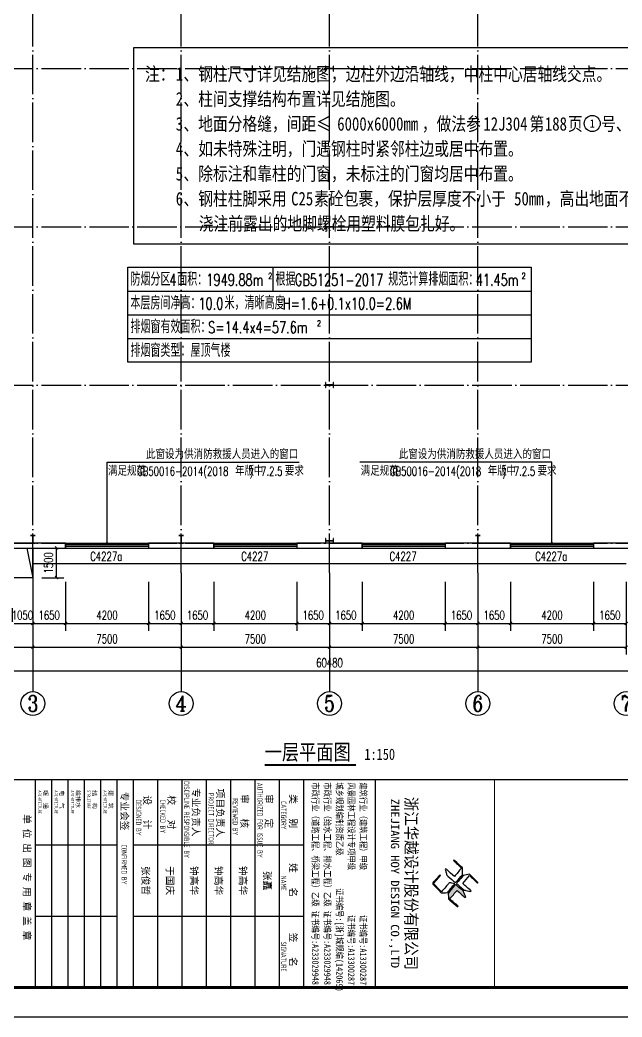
# Model space of a CAD drawing. Extents: x 14591016 to 15383666, y -730593 to -510197.
# Drawn here: x 14710314 to 14740759, y -730593 to -680186 of the extents above; entities that cross this region are included whole.
import ezdxf
from ezdxf.enums import TextEntityAlignment as Align

# ---------------------------------------------------------------- set-up
doc = ezdxf.new("R2010")
doc.units = 0
doc.header["$LTSCALE"] = 1000
doc.header["$MEASUREMENT"] = 0
doc.linetypes.add('DOTE', pattern=[2.42, 2, -0.2, 0.02, -0.2])
for name, color, linetype in [('AXIS', 3, 'Continuous'), ('AXIS_TEXT', 7, 'Continuous'), ('COLUMN', 2, 'Continuous'), ('DIM_LEAD', 3, 'Continuous'), ('DIM_SYMB', 3, 'Continuous'), ('DOTE', 1, 'DOTE'), ('PUB_DIM', 3, 'Continuous'), ('PUB_TEXT', 7, 'Continuous'), ('PUB_TITLE', 4, 'Continuous'), ('TK', 4, 'Continuous'), ('WALL-PARAPET', 6, 'Continuous'), ('WINDOW', 4, 'Continuous'), ('WINDOW_TEXT', 7, 'Continuous')]:
    doc.layers.add(name, color=color, linetype=linetype)
doc.styles.add('-宋体', font='', dxfattribs={"width": 0.8})
doc.styles.add('_TCH_AXIS', font='COMPLEX', dxfattribs={"bigfont": 'GBCBIG'})
doc.styles.add('_TCH_DIM', font='SIMPLEX', dxfattribs={"bigfont": 'GBCBIG'})
doc.styles.add('_TCH_DIM_T3', font='SIMPLEX', dxfattribs={"width": 0.705882, "bigfont": 'GBCBIG'})
doc.styles.add('_TCH_WINDOW', font='SIMPLEX', dxfattribs={"height": 3.5, "bigfont": 'GBCBIG'})
doc.styles.add('COMPLEX', font='COMPLEX')
doc.styles.add('HT', font='simhei.ttf', dxfattribs={"width": 0.8})
doc.styles.add('TSSD_REIN', font='tssdeng.shx', dxfattribs={"width": 0.7, "bigfont": 'tssdchn.shx'})
doc.styles.add('YAYA', font='', dxfattribs={"width": 0.8, "height": 1})
doc.styles.add('图签宋体', font='', dxfattribs={"height": 300})
doc.styles.add('图签黑体', font='simhei.ttf', dxfattribs={"height": 550})
doc.styles.get('-宋体').set_extended_font_data('SimSun')
doc.styles.get('YAYA').set_extended_font_data('SimSun')
doc.styles.get('图签宋体').set_extended_font_data('NSimSun')
doc.dimstyles.new('_TCH_ARCH&&150', dxfattribs={"dimtxt": 446.25, "dimasz": 150, "dimexe": 375, "dimexo": 450, "dimgap": 189.375, "dimtad": 1, "dimdec": 0, "dimzin": 0, "dimdsep": 46, "dimtxsty": '_TCH_DIM_T3', "dimblk": 'ARCHTICK', "dimcen": 0.09, "dimclrt": 7, "dimazin": 2, "dimtfac": 1, "dimtdec": 0, "dimtix": 1, "dimtmove": 2, "dimatfit": 3, "dimfxl": 0, "dimtolj": 1, "dimtzin": 0, "dimarcsym": 0})

# ---------------------------------------------------------------- blocks, each defined once
blk = doc.blocks.new('A$C797E1D2B')
at = {"layer": 'COLUMN'}
h = blk.add_hatch(color=256, dxfattribs=at)
h.paths.add_polyline_path([(125, 400), (250, 400), (250, 388), (130, 388), (130, 200), (125, 200)])
h.paths.add_polyline_path([(0, 400), (125, 400), (125, 200), (120, 200), (120, 388), (0, 388)])
h.paths.add_polyline_path([(0, 12), (120, 12), (120, 200), (125, 200), (125, 0), (0, 0)])
h.paths.add_polyline_path([(125, 200), (130, 200), (130, 12), (250, 12), (250, 0), (125, 0)])
blk.add_lwpolyline([(250, 0), (250, 12), (130, 12), (130, 388), (250, 388), (250, 400), (0, 400), (0, 388), (120, 388), (120, 12), (0, 12), (0, 0)], close=True, dxfattribs=at)
blk = doc.blocks.new('A$C053D6479')
at = {"layer": 'PUB_TITLE'}
h = blk.add_hatch(color=256, dxfattribs=at)
h.dxf.hatch_style = 1
edge = h.paths.add_edge_path()
edge.add_spline(control_points=[(1026, 827), (1105, 920), (1188, 1008), (1266, 1102)], knot_values=[13, 13, 13, 13, 14, 14, 14, 14], degree=3, periodic=0)
edge.add_spline(control_points=[(1266, 1102), (1258, 1111), (1249, 1119), (1239, 1116)], knot_values=[12, 12, 12, 12, 13, 13, 13, 13], degree=3, periodic=0)
edge.add_spline(control_points=[(1239, 1116), (1210, 1107), (1179, 1092), (1144, 1077)], knot_values=[11, 11, 11, 11, 12, 12, 12, 12], degree=3, periodic=0)
edge.add_spline(control_points=[(1144, 1077), (1109, 1063), (1069, 1053), (1047, 1038)], knot_values=[10, 10, 10, 10, 11, 11, 11, 11], degree=3, periodic=0)
edge.add_spline(control_points=[(1047, 1038), (1028, 1026), (1007, 992), (991, 972)], knot_values=[9, 9, 9, 9, 10, 10, 10, 10], degree=3, periodic=0)
edge.add_spline(control_points=[(991, 972), (942, 913), (899, 868), (849, 810)], knot_values=[8, 8, 8, 8, 9, 9, 9, 9], degree=3, periodic=0)
edge.add_spline(control_points=[(849, 810), (842, 801), (822, 776), (822, 775)], knot_values=[7, 7, 7, 7, 8, 8, 8, 8], degree=3, periodic=0)
edge.add_spline(control_points=[(822, 775), (823, 771), (848, 752), (859, 744)], knot_values=[6, 6, 6, 6, 7, 7, 7, 7], degree=3, periodic=0)
edge.add_spline(control_points=[(859, 744), (949, 670), (1035, 592), (1122, 521)], knot_values=[5, 5, 5, 5, 6, 6, 6, 6], degree=3, periodic=0)
edge.add_spline(control_points=[(1122, 521), (1153, 527), (1185, 530), (1217, 533)], knot_values=[4, 4, 4, 4, 5, 5, 5, 5], degree=3, periodic=0)
edge.add_spline(control_points=[(1217, 533), (1246, 535), (1293, 532), (1316, 542)], knot_values=[3, 3, 3, 3, 4, 4, 4, 4], degree=3, periodic=0)
edge.add_spline(control_points=[(1316, 542), (1327, 547), (1338, 565), (1349, 579)], knot_values=[2, 2, 2, 2, 3, 3, 3, 3], degree=3, periodic=0)
edge.add_spline(control_points=[(1349, 579), (1423, 670), (1507, 759), (1572, 848)], knot_values=[1, 1, 1, 1, 2, 2, 2, 2], degree=3, periodic=0)
edge.add_spline(control_points=[(1572, 848), (1564, 852), (1561, 861), (1551, 862)], knot_values=[0, 0, 0, 0, 1, 1, 1, 1], degree=3, periodic=0)
edge.add_spline(control_points=[(1551, 862), (1469, 769), (1393, 671), (1310, 579)], knot_values=[15, 15, 15, 15, 16, 16, 16, 16], degree=3, periodic=0)
edge.add_spline(control_points=[(1310, 579), (1216, 662), (1118, 742), (1026, 827)], knot_values=[14, 14, 14, 14, 15, 15, 15, 15], degree=3, periodic=0)
at = {"layer": 'TK'}
for points, knots in [([(1031, 1298), (1066, 1286), (1054, 1262), (1045, 1224), (1036, 1188), (1031, 1158), (1024, 1121), (1020, 1104), (1017, 1085), (1012, 1071), (1004, 1052), (976, 1026), (956, 1003), (906, 946), (866, 899), (814, 839), (806, 829), (789, 806), (787, 806), (777, 804), (728, 856), (719, 864), (651, 922), (580, 978), (514, 1036), (509, 1106), (488, 1176), (479, 1247), (570, 1343), (663, 1436), (758, 1526), (764, 1523), (768, 1518), (774, 1515), (693, 1422), (599, 1343), (520, 1249), (607, 1171), (698, 1096), (789, 1021), (874, 1109), (950, 1206), (1031, 1298)], [0, 0, 0, 0, 1, 1, 1, 2, 2, 2, 3, 3, 3, 4, 4, 4, 5, 5, 5, 6, 6, 6, 7, 7, 7, 8, 8, 8, 9, 9, 9, 10, 10, 10, 11, 11, 11, 12, 12, 12, 13, 13, 13, 14, 14, 14, 14]), ([(555, 949), (624, 891), (699, 833), (760, 773), (689, 691), (614, 604), (539, 517), (529, 505), (516, 487), (506, 482), (492, 475), (469, 472), (452, 467), (416, 456), (383, 448), (342, 438), (323, 433), (297, 422), (293, 440), (291, 452), (313, 470), (322, 480), (400, 566), (477, 652), (553, 736), (460, 815), (366, 894), (270, 970), (183, 883), (101, 791), (16, 703), (-18, 714), (9, 735), (28, 755), (103, 838), (192, 930), (266, 1005), (319, 1009), (387, 1005), (442, 1007), (456, 1008), (472, 1011), (485, 1007), (507, 1000), (534, 967), (555, 949)], [0, 0, 0, 0, 1, 1, 1, 2, 2, 2, 3, 3, 3, 4, 4, 4, 5, 5, 5, 6, 6, 6, 7, 7, 7, 8, 8, 8, 9, 9, 9, 10, 10, 10, 11, 11, 11, 12, 12, 12, 13, 13, 13, 14, 14, 14, 15, 15, 15, 15]), ([(1551, 862), (1561, 861), (1564, 852), (1572, 848), (1507, 759), (1423, 670), (1349, 579), (1338, 565), (1327, 547), (1316, 542), (1293, 532), (1246, 535), (1217, 533), (1185, 530), (1153, 527), (1122, 521), (1035, 592), (949, 670), (859, 744), (848, 752), (823, 771), (822, 775), (822, 776), (842, 801), (849, 810), (899, 868), (942, 913), (991, 972), (1007, 992), (1028, 1026), (1047, 1038), (1069, 1053), (1109, 1063), (1144, 1077), (1179, 1092), (1210, 1107), (1239, 1116), (1249, 1119), (1258, 1111), (1266, 1102), (1188, 1008), (1105, 920), (1026, 827), (1118, 742), (1216, 662), (1310, 579), (1393, 671), (1469, 769), (1551, 862)], [0, 0, 0, 0, 1, 1, 1, 2, 2, 2, 3, 3, 3, 4, 4, 4, 5, 5, 5, 6, 6, 6, 7, 7, 7, 8, 8, 8, 9, 9, 9, 10, 10, 10, 11, 11, 11, 12, 12, 12, 13, 13, 13, 14, 14, 14, 15, 15, 15, 16, 16, 16, 16]), ([(1097, 490), (1100, 425), (1106, 361), (1107, 294), (1018, 207), (925, 121), (830, 33), (818, 21), (800, 0), (787, 0), (768, -1), (725, 49), (712, 60), (662, 103), (616, 143), (568, 186), (545, 207), (518, 224), (499, 250), (501, 259), (511, 261), (516, 267), (609, 192), (696, 111), (785, 33), (883, 118), (977, 208), (1070, 298), (992, 373), (892, 456), (803, 534), (791, 544), (768, 561), (766, 569), (761, 588), (776, 634), (780, 655), (785, 690), (788, 721), (795, 746), (897, 661), (998, 576), (1097, 490)], [0, 0, 0, 0, 1, 1, 1, 2, 2, 2, 3, 3, 3, 4, 4, 4, 5, 5, 5, 6, 6, 6, 7, 7, 7, 8, 8, 8, 9, 9, 9, 10, 10, 10, 11, 11, 11, 12, 12, 12, 13, 13, 13, 14, 14, 14, 14])]:
    blk.add_open_spline(points, degree=3, knots=knots, dxfattribs=at)
blk = doc.blocks.new('GeYuanFrame_46685588', base_point=(20.09, 4.53))
at = {"layer": 'PUB_TITLE'}
for points in [[(1013.09, 235.33), (1013.09, 292.73)], [(1037.09, 235.33), (1037.09, 292.73)], [(1013.09, 202.33), (1013.09, 229.83)], [(1037.09, 202.33), (1037.09, 229.83)]]:
    blk.add_lwpolyline(points, dxfattribs=at)
at = {"layer": 'TK'}
for p, q in [((991.09, 316.93), (1061.09, 316.93)), ((991.09, 284.53), (1061.09, 284.53)), ((991.09, 276.33), (1061.09, 276.33)), ((991.09, 268.13), (1061.09, 268.13)), ((991.09, 259.93), (1061.09, 259.93)), ((991.09, 251.73), (1061.09, 251.73)), ((991.09, 243.53), (1061.09, 243.53)), ((991.09, 235.33), (1061.09, 235.33)), ((991.09, 235.33), (1061.09, 235.33))]:
    blk.add_line(p, q, dxfattribs=at)
blk.add_lwpolyline([(20.09, 4.53), (20.09, 598.53), (1071.09, 598.53), (1071.09, 4.53)], close=True, dxfattribs=at)
at = {"layer": 'TK', "const_width": 1}
blk.add_lwpolyline([(45.09, 588.53), (1061.09, 588.53), (1061.09, 14.53), (45.09, 14.53)], close=True, dxfattribs=at)
at = {"layer": 'TK'}
for points, const_width in [([(991.09, 588.53), (991.09, 14.53)], 0.4), ([(991.09, 357.14), (1061.09, 357.14)], 0.35), ([(991.09, 292.73), (1061.09, 292.73)], 0.35), ([(991.09, 292.73), (1061.09, 292.73)], 0.35), ([(991.09, 235.33), (1061.09, 235.33)], 0.35), ([(991.09, 202.33), (1061.09, 202.33)], 0.35)]:
    blk.add_lwpolyline(points, dxfattribs=dict(at, const_width=const_width))
for points in [[(991.09, 292.73), (1061.09, 292.73)], [(991.09, 235.33), (1061.09, 235.33)], [(991.09, 229.83), (1061.09, 229.83)], [(991.09, 224.33), (1061.09, 224.33)], [(991.09, 218.83), (1061.09, 218.83)], [(991.09, 213.33), (1061.09, 213.33)], [(991.09, 207.83), (1061.09, 207.83)], [(991.09, 202.33), (1061.09, 202.33)]]:
    blk.add_lwpolyline(points, dxfattribs=at)
at = {"layer": 'PUB_TITLE', "xscale": 0.01000000000021828, "yscale": 0.01000000000021828, "zscale": 0.01}
blk.add_blockref('A$C053D6479', (1018.19, 336.27), dxfattribs=at)
at = {"layer": 'TK'}
for s, height, style, width, p in [('浙江华越设计股份有限公司', 3.96, 'HT', 0.9, (1026.07, 329.16)), ('ZHEJIANG HOY DESIGN CO.,LTD', 2.8, '图签黑体', 1.11, (1026.06, 323.29))]:
    blk.add_text(s, height=height, dxfattribs=dict(at, style=style, width=width)).set_placement(p, align=Align.MIDDLE)
for s, height, style, width, p in [('建筑行业（建筑工程）甲级           证书编号:A133002877', 2.2, '-宋体', 0.8, (992, 311.83)), ('风景园林工程设计专项甲级           证书编号:A133002877', 2.2, '-宋体', 0.8, (992, 307.81)), ('城乡规划编制资质乙级        证书编号:[浙]城规编(142069)', 2.2, '-宋体', 0.8, (992, 303.82)), ('市政行业（给水工程、排水工程）乙级 证书编号:A233029948', 2.2, '-宋体', 0.8, (992, 299.74)), ('市政行业（道路工程、桥梁工程）乙级 证书编号:A233029948', 2.2, '-宋体', 0.8, (992, 295.69)), ('CATEGORY', 1.8, 'TSSD_REIN', 0.7, (998.32, 285.17)), ('NAME', 1.8, 'TSSD_REIN', 0.7, (1023.51, 285.17)), ('SIGNATURE', 1.8, 'TSSD_REIN', 0.7, (1045.66, 285.17)), ('AUTHORIZED FOR ISSUE BY', 1.8, 'TSSD_REIN', 0.7, (992.12, 277.17)), ('REVIEWED BY', 1.8, 'TSSD_REIN', 0.7, (997.36, 268.91)), ('PROJECT DIRECTOR', 1.8, 'TSSD_REIN', 0.7, (995.55, 260.74)), ('DISCIPLINE RESPONSIBLE BY', 1.8, 'TSSD_REIN', 0.7, (991.57, 252.48)), ('CHECKED BY', 1.8, 'TSSD_REIN', 0.7, (997.75, 244.44)), ('DESIGNED BY', 1.8, 'TSSD_REIN', 0.7, (997.76, 236.27)), ('CONFIRMED BY', 1.8, 'TSSD_REIN', 0.7, (1012.94, 231.42)), ('ARCHITECTURE', 1.08, 'TSSD_REIN', 0.7, (994.65, 225.34)), ('STRUCTURE', 1.08, 'TSSD_REIN', 0.7, (994.65, 219.84)), ('ARCHITECTURE', 1.08, 'TSSD_REIN', 0.7, (994.65, 214.34)), ('ARCHITECTURE', 1.08, 'TSSD_REIN', 0.7, (994.65, 208.84)), ('ARCHITECTURE', 1.08, 'TSSD_REIN', 0.7, (994.65, 203.34))]:
    blk.add_text(s, height=height, dxfattribs=dict(at, style=style, width=width)).set_placement(p)
at = {"layer": 'TK', "style": '图签宋体'}
for s, height, p in [('类   别', 2.4, (995.97, 288.09)), ('姓   名', 2.4, (1019.2, 288.09)), ('签   名', 2.4, (1042.68, 288.09)), ('审   定', 2.4, (995.97, 279.89)), ('审   核', 2.4, (995.97, 271.69)), ('项目负责人', 2.4, (994.13, 263.49)), ('专业负责人', 2.4, (993.89, 255.29)), ('校   对', 2.4, (996.38, 247.09)), ('设   计', 2.4, (996.36, 238.89)), ('专业会签', 2.4, (995.12, 231.24)), ('建  筑', 1.44, (994.61, 227.11)), ('结  构', 1.44, (994.61, 221.61)), ('给排水', 1.44, (994.61, 216.11)), ('电  气', 1.44, (994.61, 210.61)), ('暖  通', 1.44, (994.61, 205.11)), ('单 位 出 图 专 用 章 盖 章', 2.4, (1002.72, 198.35))]:
    blk.add_text(s, height=height, dxfattribs=at).set_placement(p)
at = {"layer": 'TK', "char_height": 2.4, "width": 24, "attachment_point": 5, "style": '图签宋体'}
for s, insert in [('张矗', (1025.09, 280.4)), ('钟高华', (1025.09, 272.23)), ('钟高华', (1025.09, 264.03)), ('钟高华', (1025.09, 255.76)), ('于国庆', (1025.09, 247.63)), ('张俊哲', (1025.09, 239.43))]:
    blk.add_mtext(s, dxfattribs=dict(at, insert=insert))
blk = doc.blocks.new('$TCHSYS$WIN2D')
for p, q in [((-0.5, 0.5), (0.5, 0.5)), ((-0.5, 0.5), (-0.5, -0.5)), ((0.5, 0.5), (0.5, -0.5)), ((0.5, 0.167), (-0.5, 0.167)), ((0.5, -0.167), (-0.5, -0.167)), ((-0.5, -0.5), (0.5, -0.5))]:
    blk.add_line(p, q)
blk = doc.blocks.new('_AXISO')
blk.add_circle((0, 0), 0.5)
at = {"layer": 'AXIS_TEXT', "style": 'COMPLEX', "width": 1.041667}
blk.add_attdef('A', text='', height=0.56, dxfattribs=at).set_placement((-0.25, -0.28), (0.25, -0.28), align=Align.FIT)
blk = doc.blocks.new('_ArchTick')
at = {"color": 0, "linetype": 'ByBlock', "const_width": 0.4}
blk.add_lwpolyline([(-0.5, -0.5), (0.5, 0.5)], dxfattribs=at)
blk = doc.blocks.new('*D45')
at = {"layer": 'AXIS', "color": 0, "lineweight": -2}
for p, q in [((14695726, -708593), (14695726, -713468)), ((14756206, -708593), (14756206, -713468)), ((14695726, -713093), (14756206, -713093))]:
    blk.add_line(p, q, dxfattribs=at)
at = {"layer": 'Defpoints', "color": 0}
for p in [(14695726, -708143), (14756206, -708143), (14756206, -713093)]:
    blk.add_point(p, dxfattribs=at)
at = {"layer": 'AXIS', "color": 0, "lineweight": -2, "xscale": 150, "yscale": 150, "zscale": 150, "rotation": 180}
blk.add_blockref('_ArchTick', (14695726, -713093), dxfattribs=at)
at = {"layer": 'AXIS', "color": 0, "lineweight": -2, "xscale": 150, "yscale": 150, "zscale": 150}
blk.add_blockref('_ArchTick', (14756206, -713093), dxfattribs=at)
at = {"layer": 'AXIS', "color": 7, "insert": (14725966, -712680), "char_height": 446.2, "attachment_point": 5, "style": '_TCH_DIM_T3'}
blk.add_mtext('\\A1;60480', dxfattribs=at)
blk = doc.blocks.new('*D48')
at = {"layer": 'AXIS', "color": 0, "lineweight": -2}
for p, q in [((14703466, -708593), (14703466, -712268)), ((14710966, -708593), (14710966, -712268)), ((14703466, -711893), (14710966, -711893))]:
    blk.add_line(p, q, dxfattribs=at)
at = {"layer": 'Defpoints', "color": 0}
for p in [(14703466, -708143), (14710966, -708143), (14710966, -711893)]:
    blk.add_point(p, dxfattribs=at)
at = {"layer": 'AXIS', "color": 0, "lineweight": -2, "xscale": 150, "yscale": 150, "zscale": 150, "rotation": 180}
blk.add_blockref('_ArchTick', (14703466, -711893), dxfattribs=at)
at = {"layer": 'AXIS', "color": 0, "lineweight": -2, "xscale": 150, "yscale": 150, "zscale": 150}
blk.add_blockref('_ArchTick', (14710966, -711893), dxfattribs=at)
at = {"layer": 'AXIS', "color": 7, "insert": (14707216, -711480), "char_height": 446.2, "attachment_point": 5, "style": '_TCH_DIM_T3'}
blk.add_mtext('\\A1;7500', dxfattribs=at)
blk = doc.blocks.new('*D49')
at = {"layer": 'AXIS', "color": 0, "lineweight": -2}
for p, q in [((14710966, -708593), (14710966, -712268)), ((14718466, -708593), (14718466, -712268)), ((14710966, -711893), (14718466, -711893))]:
    blk.add_line(p, q, dxfattribs=at)
at = {"layer": 'Defpoints', "color": 0}
for p in [(14710966, -708143), (14718466, -708143), (14718466, -711893)]:
    blk.add_point(p, dxfattribs=at)
at = {"layer": 'AXIS', "color": 0, "lineweight": -2, "xscale": 150, "yscale": 150, "zscale": 150, "rotation": 180}
blk.add_blockref('_ArchTick', (14710966, -711893), dxfattribs=at)
at = {"layer": 'AXIS', "color": 0, "lineweight": -2, "xscale": 150, "yscale": 150, "zscale": 150}
blk.add_blockref('_ArchTick', (14718466, -711893), dxfattribs=at)
at = {"layer": 'AXIS', "color": 7, "insert": (14714716, -711480), "char_height": 446.2, "attachment_point": 5, "style": '_TCH_DIM_T3'}
blk.add_mtext('\\A1;7500', dxfattribs=at)
blk = doc.blocks.new('*D50')
at = {"layer": 'AXIS', "color": 0, "lineweight": -2}
for p, q in [((14718466, -708593), (14718466, -712268)), ((14725966, -708593), (14725966, -712268)), ((14718466, -711893), (14725966, -711893))]:
    blk.add_line(p, q, dxfattribs=at)
at = {"layer": 'Defpoints', "color": 0}
for p in [(14718466, -708143), (14725966, -708143), (14725966, -711893)]:
    blk.add_point(p, dxfattribs=at)
at = {"layer": 'AXIS', "color": 0, "lineweight": -2, "xscale": 150, "yscale": 150, "zscale": 150, "rotation": 180}
blk.add_blockref('_ArchTick', (14718466, -711893), dxfattribs=at)
at = {"layer": 'AXIS', "color": 0, "lineweight": -2, "xscale": 150, "yscale": 150, "zscale": 150}
blk.add_blockref('_ArchTick', (14725966, -711893), dxfattribs=at)
at = {"layer": 'AXIS', "color": 7, "insert": (14722216, -711480), "char_height": 446.2, "attachment_point": 5, "style": '_TCH_DIM_T3'}
blk.add_mtext('\\A1;7500', dxfattribs=at)
blk = doc.blocks.new('*D51')
at = {"layer": 'AXIS', "color": 0, "lineweight": -2}
for p, q in [((14725966, -708593), (14725966, -712268)), ((14733466, -708593), (14733466, -712268)), ((14725966, -711893), (14733466, -711893))]:
    blk.add_line(p, q, dxfattribs=at)
at = {"layer": 'Defpoints', "color": 0}
for p in [(14725966, -708143), (14733466, -708143), (14733466, -711893)]:
    blk.add_point(p, dxfattribs=at)
at = {"layer": 'AXIS', "color": 0, "lineweight": -2, "xscale": 150, "yscale": 150, "zscale": 150, "rotation": 180}
blk.add_blockref('_ArchTick', (14725966, -711893), dxfattribs=at)
at = {"layer": 'AXIS', "color": 0, "lineweight": -2, "xscale": 150, "yscale": 150, "zscale": 150}
blk.add_blockref('_ArchTick', (14733466, -711893), dxfattribs=at)
at = {"layer": 'AXIS', "color": 7, "insert": (14729716, -711480), "char_height": 446.2, "attachment_point": 5, "style": '_TCH_DIM_T3'}
blk.add_mtext('\\A1;7500', dxfattribs=at)
blk = doc.blocks.new('*D52')
at = {"layer": 'AXIS', "color": 0, "lineweight": -2}
for p, q in [((14733466, -708593), (14733466, -712268)), ((14740966, -708593), (14740966, -712268)), ((14733466, -711893), (14740966, -711893))]:
    blk.add_line(p, q, dxfattribs=at)
at = {"layer": 'Defpoints', "color": 0}
for p in [(14733466, -708143), (14740966, -708143), (14740966, -711893)]:
    blk.add_point(p, dxfattribs=at)
at = {"layer": 'AXIS', "color": 0, "lineweight": -2, "xscale": 150, "yscale": 150, "zscale": 150, "rotation": 180}
blk.add_blockref('_ArchTick', (14733466, -711893), dxfattribs=at)
at = {"layer": 'AXIS', "color": 0, "lineweight": -2, "xscale": 150, "yscale": 150, "zscale": 150}
blk.add_blockref('_ArchTick', (14740966, -711893), dxfattribs=at)
at = {"layer": 'AXIS', "color": 7, "insert": (14737216, -711480), "char_height": 446.2, "attachment_point": 5, "style": '_TCH_DIM_T3'}
blk.add_mtext('\\A1;7500', dxfattribs=at)
blk = doc.blocks.new('*D252')
at = {"layer": 'Defpoints', "color": 0}
for p in [(14709916, -708143), (14710966, -708143), (14710966, -710693)]:
    blk.add_point(p, dxfattribs=at)
at = {"layer": 'PUB_DIM', "color": 0, "lineweight": -2}
for p, q in [((14709916, -708593), (14709916, -711068)), ((14710966, -708593), (14710966, -711068)), ((14709916, -710693), (14709766, -710693)), ((14709916, -710693), (14710966, -710693)), ((14710966, -710693), (14711116, -710693))]:
    blk.add_line(p, q, dxfattribs=at)
at = {"layer": 'PUB_DIM', "color": 0, "lineweight": -2, "xscale": 150, "yscale": 150, "zscale": 150}
blk.add_blockref('_ArchTick', (14709916, -710693), dxfattribs=at)
at = {"layer": 'PUB_DIM', "color": 0, "lineweight": -2, "xscale": 150, "yscale": 150, "zscale": 150, "rotation": 180}
blk.add_blockref('_ArchTick', (14710966, -710693), dxfattribs=at)
at = {"layer": 'PUB_DIM', "color": 7, "insert": (14710441, -710280), "char_height": 446.2, "attachment_point": 5, "style": '_TCH_DIM_T3'}
blk.add_mtext('\\A1;1050', dxfattribs=at)
blk = doc.blocks.new('*D253')
at = {"layer": 'Defpoints', "color": 0}
for p in [(14710966, -708143), (14712616, -708143), (14712616, -710693)]:
    blk.add_point(p, dxfattribs=at)
at = {"layer": 'PUB_DIM', "color": 0, "lineweight": -2}
for p, q in [((14710966, -708593), (14710966, -711068)), ((14712616, -708593), (14712616, -711068)), ((14710966, -710693), (14712616, -710693))]:
    blk.add_line(p, q, dxfattribs=at)
at = {"layer": 'PUB_DIM', "color": 0, "lineweight": -2, "xscale": 150, "yscale": 150, "zscale": 150, "rotation": 180}
blk.add_blockref('_ArchTick', (14710966, -710693), dxfattribs=at)
at = {"layer": 'PUB_DIM', "color": 0, "lineweight": -2, "xscale": 150, "yscale": 150, "zscale": 150}
blk.add_blockref('_ArchTick', (14712616, -710693), dxfattribs=at)
at = {"layer": 'PUB_DIM', "color": 7, "insert": (14711791, -710280), "char_height": 446.2, "attachment_point": 5, "style": '_TCH_DIM_T3'}
blk.add_mtext('\\A1;1650', dxfattribs=at)
blk = doc.blocks.new('*D254')
at = {"layer": 'Defpoints', "color": 0}
for p in [(14712616, -708143), (14716816, -708143), (14716816, -710693)]:
    blk.add_point(p, dxfattribs=at)
at = {"layer": 'PUB_DIM', "color": 0, "lineweight": -2}
for p, q in [((14712616, -708593), (14712616, -711068)), ((14716816, -708593), (14716816, -711068)), ((14712616, -710693), (14716816, -710693))]:
    blk.add_line(p, q, dxfattribs=at)
at = {"layer": 'PUB_DIM', "color": 0, "lineweight": -2, "xscale": 150, "yscale": 150, "zscale": 150, "rotation": 180}
blk.add_blockref('_ArchTick', (14712616, -710693), dxfattribs=at)
at = {"layer": 'PUB_DIM', "color": 0, "lineweight": -2, "xscale": 150, "yscale": 150, "zscale": 150}
blk.add_blockref('_ArchTick', (14716816, -710693), dxfattribs=at)
at = {"layer": 'PUB_DIM', "color": 7, "insert": (14714716, -710280), "char_height": 446.2, "attachment_point": 5, "style": '_TCH_DIM_T3'}
blk.add_mtext('\\A1;4200', dxfattribs=at)
blk = doc.blocks.new('*D255')
at = {"layer": 'Defpoints', "color": 0}
for p in [(14716816, -708143), (14718466, -708143), (14718466, -710693)]:
    blk.add_point(p, dxfattribs=at)
at = {"layer": 'PUB_DIM', "color": 0, "lineweight": -2}
for p, q in [((14716816, -708593), (14716816, -711068)), ((14718466, -708593), (14718466, -711068)), ((14716816, -710693), (14718466, -710693))]:
    blk.add_line(p, q, dxfattribs=at)
at = {"layer": 'PUB_DIM', "color": 0, "lineweight": -2, "xscale": 150, "yscale": 150, "zscale": 150, "rotation": 180}
blk.add_blockref('_ArchTick', (14716816, -710693), dxfattribs=at)
at = {"layer": 'PUB_DIM', "color": 0, "lineweight": -2, "xscale": 150, "yscale": 150, "zscale": 150}
blk.add_blockref('_ArchTick', (14718466, -710693), dxfattribs=at)
at = {"layer": 'PUB_DIM', "color": 7, "insert": (14717641, -710280), "char_height": 446.2, "attachment_point": 5, "style": '_TCH_DIM_T3'}
blk.add_mtext('\\A1;1650', dxfattribs=at)
blk = doc.blocks.new('*D256')
at = {"layer": 'Defpoints', "color": 0}
for p in [(14718466, -708143), (14720116, -708143), (14720116, -710693)]:
    blk.add_point(p, dxfattribs=at)
at = {"layer": 'PUB_DIM', "color": 0, "lineweight": -2}
for p, q in [((14718466, -708593), (14718466, -711068)), ((14720116, -708593), (14720116, -711068)), ((14718466, -710693), (14720116, -710693))]:
    blk.add_line(p, q, dxfattribs=at)
at = {"layer": 'PUB_DIM', "color": 0, "lineweight": -2, "xscale": 150, "yscale": 150, "zscale": 150, "rotation": 180}
blk.add_blockref('_ArchTick', (14718466, -710693), dxfattribs=at)
at = {"layer": 'PUB_DIM', "color": 0, "lineweight": -2, "xscale": 150, "yscale": 150, "zscale": 150}
blk.add_blockref('_ArchTick', (14720116, -710693), dxfattribs=at)
at = {"layer": 'PUB_DIM', "color": 7, "insert": (14719291, -710280), "char_height": 446.2, "attachment_point": 5, "style": '_TCH_DIM_T3'}
blk.add_mtext('\\A1;1650', dxfattribs=at)
blk = doc.blocks.new('*D257')
at = {"layer": 'Defpoints', "color": 0}
for p in [(14720116, -708143), (14724316, -708143), (14724316, -710693)]:
    blk.add_point(p, dxfattribs=at)
at = {"layer": 'PUB_DIM', "color": 0, "lineweight": -2}
for p, q in [((14720116, -708593), (14720116, -711068)), ((14724316, -708593), (14724316, -711068)), ((14720116, -710693), (14724316, -710693))]:
    blk.add_line(p, q, dxfattribs=at)
at = {"layer": 'PUB_DIM', "color": 0, "lineweight": -2, "xscale": 150, "yscale": 150, "zscale": 150, "rotation": 180}
blk.add_blockref('_ArchTick', (14720116, -710693), dxfattribs=at)
at = {"layer": 'PUB_DIM', "color": 0, "lineweight": -2, "xscale": 150, "yscale": 150, "zscale": 150}
blk.add_blockref('_ArchTick', (14724316, -710693), dxfattribs=at)
at = {"layer": 'PUB_DIM', "color": 7, "insert": (14722216, -710280), "char_height": 446.2, "attachment_point": 5, "style": '_TCH_DIM_T3'}
blk.add_mtext('\\A1;4200', dxfattribs=at)
blk = doc.blocks.new('*D258')
at = {"layer": 'Defpoints', "color": 0}
for p in [(14724316, -708143), (14725966, -708143), (14725966, -710693)]:
    blk.add_point(p, dxfattribs=at)
at = {"layer": 'PUB_DIM', "color": 0, "lineweight": -2}
for p, q in [((14724316, -708593), (14724316, -711068)), ((14725966, -708593), (14725966, -711068)), ((14724316, -710693), (14725966, -710693))]:
    blk.add_line(p, q, dxfattribs=at)
at = {"layer": 'PUB_DIM', "color": 0, "lineweight": -2, "xscale": 150, "yscale": 150, "zscale": 150, "rotation": 180}
blk.add_blockref('_ArchTick', (14724316, -710693), dxfattribs=at)
at = {"layer": 'PUB_DIM', "color": 0, "lineweight": -2, "xscale": 150, "yscale": 150, "zscale": 150}
blk.add_blockref('_ArchTick', (14725966, -710693), dxfattribs=at)
at = {"layer": 'PUB_DIM', "color": 7, "insert": (14725141, -710280), "char_height": 446.2, "attachment_point": 5, "style": '_TCH_DIM_T3'}
blk.add_mtext('\\A1;1650', dxfattribs=at)
blk = doc.blocks.new('*D259')
at = {"layer": 'Defpoints', "color": 0}
for p in [(14725966, -708143), (14727616, -708143), (14727616, -710693)]:
    blk.add_point(p, dxfattribs=at)
at = {"layer": 'PUB_DIM', "color": 0, "lineweight": -2}
for p, q in [((14725966, -708593), (14725966, -711068)), ((14727616, -708593), (14727616, -711068)), ((14725966, -710693), (14727616, -710693))]:
    blk.add_line(p, q, dxfattribs=at)
at = {"layer": 'PUB_DIM', "color": 0, "lineweight": -2, "xscale": 150, "yscale": 150, "zscale": 150, "rotation": 180}
blk.add_blockref('_ArchTick', (14725966, -710693), dxfattribs=at)
at = {"layer": 'PUB_DIM', "color": 0, "lineweight": -2, "xscale": 150, "yscale": 150, "zscale": 150}
blk.add_blockref('_ArchTick', (14727616, -710693), dxfattribs=at)
at = {"layer": 'PUB_DIM', "color": 7, "insert": (14726791, -710280), "char_height": 446.2, "attachment_point": 5, "style": '_TCH_DIM_T3'}
blk.add_mtext('\\A1;1650', dxfattribs=at)
blk = doc.blocks.new('*D260')
at = {"layer": 'Defpoints', "color": 0}
for p in [(14727616, -708143), (14731816, -708143), (14731816, -710693)]:
    blk.add_point(p, dxfattribs=at)
at = {"layer": 'PUB_DIM', "color": 0, "lineweight": -2}
for p, q in [((14727616, -708593), (14727616, -711068)), ((14731816, -708593), (14731816, -711068)), ((14727616, -710693), (14731816, -710693))]:
    blk.add_line(p, q, dxfattribs=at)
at = {"layer": 'PUB_DIM', "color": 0, "lineweight": -2, "xscale": 150, "yscale": 150, "zscale": 150, "rotation": 180}
blk.add_blockref('_ArchTick', (14727616, -710693), dxfattribs=at)
at = {"layer": 'PUB_DIM', "color": 0, "lineweight": -2, "xscale": 150, "yscale": 150, "zscale": 150}
blk.add_blockref('_ArchTick', (14731816, -710693), dxfattribs=at)
at = {"layer": 'PUB_DIM', "color": 7, "insert": (14729716, -710280), "char_height": 446.2, "attachment_point": 5, "style": '_TCH_DIM_T3'}
blk.add_mtext('\\A1;4200', dxfattribs=at)
blk = doc.blocks.new('*D261')
at = {"layer": 'Defpoints', "color": 0}
for p in [(14731816, -708143), (14733466, -708143), (14733466, -710693)]:
    blk.add_point(p, dxfattribs=at)
at = {"layer": 'PUB_DIM', "color": 0, "lineweight": -2}
for p, q in [((14731816, -708593), (14731816, -711068)), ((14733466, -708593), (14733466, -711068)), ((14731816, -710693), (14733466, -710693))]:
    blk.add_line(p, q, dxfattribs=at)
at = {"layer": 'PUB_DIM', "color": 0, "lineweight": -2, "xscale": 150, "yscale": 150, "zscale": 150, "rotation": 180}
blk.add_blockref('_ArchTick', (14731816, -710693), dxfattribs=at)
at = {"layer": 'PUB_DIM', "color": 0, "lineweight": -2, "xscale": 150, "yscale": 150, "zscale": 150}
blk.add_blockref('_ArchTick', (14733466, -710693), dxfattribs=at)
at = {"layer": 'PUB_DIM', "color": 7, "insert": (14732641, -710280), "char_height": 446.2, "attachment_point": 5, "style": '_TCH_DIM_T3'}
blk.add_mtext('\\A1;1650', dxfattribs=at)
blk = doc.blocks.new('*D262')
at = {"layer": 'Defpoints', "color": 0}
for p in [(14733466, -708143), (14735116, -708143), (14735116, -710693)]:
    blk.add_point(p, dxfattribs=at)
at = {"layer": 'PUB_DIM', "color": 0, "lineweight": -2}
for p, q in [((14733466, -708593), (14733466, -711068)), ((14735116, -708593), (14735116, -711068)), ((14733466, -710693), (14735116, -710693))]:
    blk.add_line(p, q, dxfattribs=at)
at = {"layer": 'PUB_DIM', "color": 0, "lineweight": -2, "xscale": 150, "yscale": 150, "zscale": 150, "rotation": 180}
blk.add_blockref('_ArchTick', (14733466, -710693), dxfattribs=at)
at = {"layer": 'PUB_DIM', "color": 0, "lineweight": -2, "xscale": 150, "yscale": 150, "zscale": 150}
blk.add_blockref('_ArchTick', (14735116, -710693), dxfattribs=at)
at = {"layer": 'PUB_DIM', "color": 7, "insert": (14734291, -710280), "char_height": 446.2, "attachment_point": 5, "style": '_TCH_DIM_T3'}
blk.add_mtext('\\A1;1650', dxfattribs=at)
blk = doc.blocks.new('*D263')
at = {"layer": 'Defpoints', "color": 0}
for p in [(14735116, -708143), (14739316, -708143), (14739316, -710693)]:
    blk.add_point(p, dxfattribs=at)
at = {"layer": 'PUB_DIM', "color": 0, "lineweight": -2}
for p, q in [((14735116, -708593), (14735116, -711068)), ((14739316, -708593), (14739316, -711068)), ((14735116, -710693), (14739316, -710693))]:
    blk.add_line(p, q, dxfattribs=at)
at = {"layer": 'PUB_DIM', "color": 0, "lineweight": -2, "xscale": 150, "yscale": 150, "zscale": 150, "rotation": 180}
blk.add_blockref('_ArchTick', (14735116, -710693), dxfattribs=at)
at = {"layer": 'PUB_DIM', "color": 0, "lineweight": -2, "xscale": 150, "yscale": 150, "zscale": 150}
blk.add_blockref('_ArchTick', (14739316, -710693), dxfattribs=at)
at = {"layer": 'PUB_DIM', "color": 7, "insert": (14737216, -710280), "char_height": 446.2, "attachment_point": 5, "style": '_TCH_DIM_T3'}
blk.add_mtext('\\A1;4200', dxfattribs=at)
blk = doc.blocks.new('*D264')
at = {"layer": 'Defpoints', "color": 0}
for p in [(14739316, -708143), (14740966, -708143), (14740966, -710693)]:
    blk.add_point(p, dxfattribs=at)
at = {"layer": 'PUB_DIM', "color": 0, "lineweight": -2}
for p, q in [((14739316, -708593), (14739316, -711068)), ((14740966, -708593), (14740966, -711068)), ((14739316, -710693), (14740966, -710693))]:
    blk.add_line(p, q, dxfattribs=at)
at = {"layer": 'PUB_DIM', "color": 0, "lineweight": -2, "xscale": 150, "yscale": 150, "zscale": 150, "rotation": 180}
blk.add_blockref('_ArchTick', (14739316, -710693), dxfattribs=at)
at = {"layer": 'PUB_DIM', "color": 0, "lineweight": -2, "xscale": 150, "yscale": 150, "zscale": 150}
blk.add_blockref('_ArchTick', (14740966, -710693), dxfattribs=at)
at = {"layer": 'PUB_DIM', "color": 7, "insert": (14740141, -710280), "char_height": 446.2, "attachment_point": 5, "style": '_TCH_DIM_T3'}
blk.add_mtext('\\A1;1650', dxfattribs=at)
blk = doc.blocks.new('*D385')
at = {"layer": 'Defpoints', "color": 0}
for p in [(14710966, -706883), (14712166, -706883), (14710966, -708383)]:
    blk.add_point(p, dxfattribs=at)
at = {"layer": 'PUB_DIM', "color": 0, "lineweight": -2}
for p, q in [((14711416, -706883), (14712541, -706883)), ((14712166, -708383), (14712166, -706883)), ((14711416, -708383), (14712541, -708383))]:
    blk.add_line(p, q, dxfattribs=at)
at = {"layer": 'PUB_DIM', "color": 0, "lineweight": -2, "xscale": 150, "yscale": 150, "zscale": 150}
for p, rotation in [((14712166, -706883), 90), ((14712166, -708383), 270)]:
    blk.add_blockref('_ArchTick', p, dxfattribs=dict(at, rotation=rotation))
at = {"layer": 'PUB_DIM', "color": 7, "insert": (14711754, -707633), "char_height": 446.2, "attachment_point": 5, "rotation": 90, "style": '_TCH_DIM_T3'}
blk.add_mtext('\\A1;1500', dxfattribs=at)

msp = doc.modelspace()

# ---------------------------------------------------------------- linework, layer by layer
for p, q in [((14723099.5, -692689.6), (14723099.5, -693889.6)), ((14715766.1, -693889.6), (14736166.1, -693889.6)), ((14715766.1, -695089.6), (14736166.1, -695089.6)), ((14715766.1, -696289.6), (14736166.1, -696289.6))]:
    msp.add_line(p, q)
at = {"ltscale": 0.5}
msp.add_line((14710666.1, -706882.5), (14710966.1, -708382.5), dxfattribs=at)
at = {"color": 1, "ltscale": 0.5}
msp.add_lwpolyline([(14716076.5, -681579.7), (14745644.3, -681579.7), (14745644.3, -691523.6), (14716076.5, -691523.6)], close=True, dxfattribs=at)
msp.add_lwpolyline([(14715766.1, -692689.6), (14736166.1, -692689.6), (14736166.1, -697489.6), (14715766.1, -697489.6)], close=True)
at = {"ltscale": 0.5}
for points in [[(14710966.1, -706882.5), (14710966.1, -708382.5), (14703466.1, -708382.5), (14703466.1, -706882.5)], [(14740966.1, -707682.5), (14710966.1, -707682.5)]]:
    msp.add_lwpolyline(points, dxfattribs=at)
at = {"layer": 'AXIS'}
for p, q in [((14710966.1, -708142.5), (14710966.1, -714142.5)), ((14718466.1, -708142.5), (14718466.1, -714142.5)), ((14725966.1, -708142.5), (14725966.1, -714142.5)), ((14733466.1, -708142.5), (14733466.1, -714142.5))]:
    msp.add_line(p, q, dxfattribs=at)
at = {"layer": 'DIM_LEAD'}
for p, q in [((14714716.1, -706642.5), (14714716.1, -702542.5)), ((14714716.1, -702542.5), (14724437.5, -702542.5)), ((14737216.1, -702542.5), (14727494.8, -702542.5)), ((14737216.1, -706642.5), (14737216.1, -702542.5))]:
    msp.add_line(p, q, dxfattribs=at)
at = {"layer": 'DIM_LEAD', "const_width": 60}
for points in [[(14714716.1, -706672.5, 1), (14714716.1, -706612.5, 1)], [(14737216.1, -706672.5, 1), (14737216.1, -706612.5, 1)]]:
    msp.add_lwpolyline(points, format="xyb", close=True, dxfattribs=at)
at = {"layer": 'DIM_SYMB', "const_width": 105}
msp.add_lwpolyline([(14722689.6, -717846.5), (14727308.7, -717846.5)], dxfattribs=at)
at = {"layer": 'DOTE'}
for p, q in [((14710966.1, -708142.5), (14710966.1, -585142.5)), ((14718466.1, -708142.5), (14718466.1, -585142.5)), ((14725966.1, -708142.5), (14725966.1, -585142.5)), ((14733466.1, -708142.5), (14733466.1, -585142.5)), ((14694466.1, -682642.5), (14757466.1, -682642.5)), ((14694466.1, -690642.5), (14757466.1, -690642.5)), ((14694466.1, -698642.5), (14757466.1, -698642.5)), ((14694466.1, -706642.5), (14757466.1, -706642.5))]:
    msp.add_line(p, q, dxfattribs=at)
at = {"layer": 'PUB_TEXT'}
msp.add_circle((14739252.1, -685420.9), 405, dxfattribs=at)
at = {"layer": 'WALL-PARAPET'}
for p, q in [((14712616.1, -706642.5), (14709916.1, -706642.5)), ((14712616.1, -706882.5), (14712616.1, -706642.5)), ((14720116.1, -706642.5), (14716816.1, -706642.5)), ((14716816.1, -706642.5), (14716816.1, -706882.5)), ((14720116.1, -706882.5), (14720116.1, -706642.5)), ((14727616.1, -706642.5), (14724316.1, -706642.5)), ((14724316.1, -706642.5), (14724316.1, -706882.5)), ((14727616.1, -706882.5), (14727616.1, -706642.5)), ((14735116.1, -706642.5), (14731816.1, -706642.5)), ((14731816.1, -706642.5), (14731816.1, -706882.5)), ((14735116.1, -706882.5), (14735116.1, -706642.5)), ((14742016.1, -706642.5), (14739316.1, -706642.5)), ((14739316.1, -706642.5), (14739316.1, -706882.5)), ((14709916.1, -706882.5), (14712616.1, -706882.5)), ((14716816.1, -706882.5), (14720116.1, -706882.5)), ((14724316.1, -706882.5), (14727616.1, -706882.5)), ((14731816.1, -706882.5), (14735116.1, -706882.5)), ((14739316.1, -706882.5), (14742016.1, -706882.5))]:
    msp.add_line(p, q, dxfattribs=at)

# ---------------------------------------------------------------- block references
at = {"xscale": 150, "yscale": 150, "zscale": 150, "rotation": 270}
msp.add_blockref('GeYuanFrame_46685588', (14681416.1, -572942.5), dxfattribs=at)
for p, rotation in [((14725766.1, -682517.5), 270), ((14725766.1, -690517.5), 270), ((14725766.1, -698517.5), 270), ((14711091.1, -706242.5), 180), ((14718591.1, -706242.5), 180), ((14725766.1, -706392.5), 270), ((14733591.1, -706242.5), 180)]:
    msp.add_blockref('A$C797E1D2B', p, dxfattribs=dict(rotation=rotation))
at = {"layer": 'AXIS'}
ref = msp.add_blockref('_AXISO', (14710966.1, -714742.5), dxfattribs=dict(at, xscale=1200, yscale=1200, zscale=1200))
ref.add_attrib('A', '3', dxfattribs={"layer": 'AXIS_TEXT', "ltscale": 0.5, "height": 798.8, "style": '_TCH_AXIS'}).set_placement((14710699.9, -715141.9), (14711232.4, -715141.9), align=Align.FIT)
ref = msp.add_blockref('_AXISO', (14718466.1, -714742.5), dxfattribs=dict(at, xscale=1200, yscale=1200, zscale=1200))
ref.add_attrib('A', '4', dxfattribs={"layer": 'AXIS_TEXT', "ltscale": 0.5, "height": 763.6, "style": '_TCH_AXIS'}).set_placement((14718175.2, -715124.3), (14718757, -715124.3), align=Align.FIT)
ref = msp.add_blockref('_AXISO', (14725966.1, -714742.5), dxfattribs=dict(at, xscale=1200, yscale=1200, zscale=1200))
ref.add_attrib('A', '5', dxfattribs={"layer": 'AXIS_TEXT', "ltscale": 0.5, "height": 798.8, "style": '_TCH_AXIS'}).set_placement((14725699.9, -715141.9), (14726232.4, -715141.9), align=Align.FIT)
ref = msp.add_blockref('_AXISO', (14733466.1, -714742.5), dxfattribs=dict(at, xscale=1200, yscale=1200, zscale=1200))
ref.add_attrib('A', '6', dxfattribs={"layer": 'AXIS_TEXT', "ltscale": 0.5, "height": 798.8, "style": '_TCH_AXIS'}).set_placement((14733199.9, -715141.9), (14733732.4, -715141.9), align=Align.FIT)
ref = msp.add_blockref('_AXISO', (14740966.1, -714742.5), dxfattribs=dict(at, xscale=1200, yscale=1200, zscale=1200))
ref.add_attrib('A', '7', dxfattribs={"layer": 'AXIS_TEXT', "ltscale": 0.5, "height": 798.8, "style": '_TCH_AXIS'}).set_placement((14740699.9, -715141.9), (14741232.4, -715141.9), align=Align.FIT)
at = {"layer": 'WINDOW'}
ref = msp.add_blockref('$TCHSYS$WIN2D', (14714716.1, -706762.5), dxfattribs=dict(at, xscale=4200, yscale=240, zscale=4200))
ref.add_attrib('A', 'C4227a', (14713868.6, -707525.5), dxfattribs={"layer": 'WINDOW_TEXT', "ltscale": 0.5, "height": 446.25, "style": '_TCH_WINDOW', "width": 0.705882})
ref = msp.add_blockref('$TCHSYS$WIN2D', (14722216.1, -706762.5), dxfattribs=dict(at, xscale=4200, yscale=240, zscale=4200))
ref.add_attrib('A', 'C4227', (14721503.6, -707525.5), dxfattribs={"layer": 'WINDOW_TEXT', "ltscale": 0.5, "height": 446.25, "style": '_TCH_WINDOW', "width": 0.705882})
ref = msp.add_blockref('$TCHSYS$WIN2D', (14729716.1, -706762.5), dxfattribs=dict(at, xscale=4200, yscale=240, zscale=4200))
ref.add_attrib('A', 'C4227', (14729003.6, -707525.5), dxfattribs={"layer": 'WINDOW_TEXT', "ltscale": 0.5, "height": 446.25, "style": '_TCH_WINDOW', "width": 0.705882})
ref = msp.add_blockref('$TCHSYS$WIN2D', (14737216.1, -706762.5), dxfattribs=dict(at, xscale=4200, yscale=240, zscale=4200))
ref.add_attrib('A', 'C4227a', (14736368.6, -707525.5), dxfattribs={"layer": 'WINDOW_TEXT', "ltscale": 0.5, "height": 446.25, "style": '_TCH_WINDOW', "width": 0.705882})

# ---------------------------------------------------------------- texts
at = {"layer": 'PUB_TEXT'}
for s, height, style, width, p in [('注：', 683.54, '-宋体', 0.8, (14716637.1, -683260.9)), ('、钢柱尺寸详见结施图，边柱外边沿轴线，中柱中心居轴线交点。', 683.544, '-宋体', 0.8, (14718581.4, -683260.9)), ('1', 683.5, '-宋体', 0.8, (14718192.5, -683260.9)), ('2', 683.5, '-宋体', 0.8, (14718192.5, -684520.9)), ('、柱间支撑结构布置详见结施图。', 683.544, '-宋体', 0.8, (14718581.4, -684520.9)), ('、地面分格缝，间距≤', 683.54, '-宋体', 0.8, (14718581.4, -685780.9)), ('，做法参', 683.54, '-宋体', 0.8, (14730636.1, -685780.9)), ('第', 683.5, '-宋体', 0.8, (14736080.1, -685780.9)), ('3', 683.5, '-宋体', 0.8, (14718192.5, -685780.9)), ('6000x6000mm', 683.544, '-宋体', 0.8, (14726358.6, -685780.9)), ('12J304', 683.54, '-宋体', 0.8, (14733747, -685780.9)), ('188', 683.54, '-宋体', 0.8, (14736857.8, -685780.9)), ('页', 683.5, '-宋体', 0.8, (14738024.4, -685780.9)), ('号、', 683.54, '-宋体', 0.8, (14739702.1, -685780.9)), ('4', 683.5, '-宋体', 0.8, (14718192.5, -687040.9)), ('、如未特殊注明，门遇钢柱时紧邻柱边或居中布置。', 683.544, '-宋体', 0.8, (14718581.4, -687040.9)), ('、除标注和靠柱的门窗，未标注的门窗均居中布置。', 683.544, '-宋体', 0.8, (14718581.4, -688300.9)), ('5', 683.5, '-宋体', 0.8, (14718192.5, -688300.9)), ('6', 683.5, '-宋体', 0.8, (14718192.5, -689560.9)), ('、钢柱柱脚采用', 683.54, '-宋体', 0.8, (14718581.4, -689560.9)), ('C25', 683.54, '-宋体', 0.8, (14724025.4, -689560.9)), ('素砼包裹，保护层厚度不小于', 683.544, '-宋体', 0.8, (14725192, -689560.9)), ('50mm', 683.54, '-宋体', 0.8, (14735302.4, -689560.9)), ('，高出地面不小于', 683.54, '-宋体', 0.8, (14736857.8, -689560.9)), ('浇注前露出的地脚螺栓用塑料膜包扎好。', 683.544, '-宋体', 0.8, (14719359.1, -690820.9)), ('4', 595, '_TCH_DIM', 0.705882, (14717865.4, -693622.9)), ('1949.88m', 595, '_TCH_DIM', 0.705882, (14719739.9, -693622.9)), ('2', 297.5, '_TCH_DIM', 0.705882, (14722859.9, -693272.9)), ('GB51251-2017', 595, '_TCH_DIM', 0.705882, (14724215.8, -693622.9)), ('41.45m', 595, '_TCH_DIM', 0.705882, (14733359.2, -693622.9)), ('2', 297.5, '_TCH_DIM', 0.705882, (14735679.2, -693272.9)), ('10.0', 595, '_TCH_DIM', 0.705882, (14719339.9, -694822.9)), ('H=1.6+0.1x10.0=2.6M', 595, '_TCH_DIM', 0.705882, (14723608.8, -694822.9)), ('S=14.4x4=57.6m', 595, '_TCH_DIM', 0.705882, (14719831.4, -696022.9)), ('2', 297.5, '_TCH_DIM', 0.705882, (14725331.4, -695672.9)), ('GB50016-2014(2018', 446.25, '_TCH_DIM', 0.705882, (14716240.4, -703225)), (')', 446.2, '_TCH_DIM', 0.705882, (14721927.7, -703225)), ('7.2.5', 446.25, '_TCH_DIM', 0.705882, (14722506.3, -703225)), ('GB50016-2014(2018', 446.25, '_TCH_DIM', 0.705882, (14729019.1, -703225)), (')', 446.2, '_TCH_DIM', 0.705882, (14734706.3, -703225)), ('7.2.5', 446.25, '_TCH_DIM', 0.705882, (14735285, -703225)), ('一层平面图', 797.47, 'YAYA', 0.8, (14722689.6, -717592.5)), ('1:150', 569.62, 'YAYA', 0.8, (14727728.7, -717592.5))]:
    msp.add_text(s, height=height, dxfattribs=dict(at, style=style, width=width)).set_placement(p)
at = {"layer": 'PUB_TEXT', "style": '-宋体', "width": 1.034884}
msp.add_text('1', height=417.6, dxfattribs=at).set_placement((14739127.8, -685629.7), (14739376.5, -685629.7), align=Align.FIT)
at = {"layer": 'PUB_TEXT', "style": '_TCH_DIM'}
for s, height, p in [('防烟分区', 675.18, (14715899.5, -693622.9)), ('面积：', 675.18, (14718265.4, -693622.9)), ('根据', 675.18, (14723232.8, -693622.9)), ('规范计算排烟面积：', 675.18, (14728935.8, -693622.9)), ('本层房间净高：', 675.18, (14715899.5, -694822.9)), ('米，清晰高度', 675.18, (14720659.9, -694822.9)), ('排烟窗有效面积：', 675.18, (14715899.5, -696022.9)), ('排烟窗类型：屋顶气楼', 675.18, (14715899.5, -697222.9)), ('此窗设为供消防救援人员进入的窗口', 506.383, (14716689.3, -702385)), ('此窗设为供消防救援人员进入的窗口', 506.383, (14729468, -702385)), ('满足规范', 506.38, (14714766, -703225)), ('年版', 506.38, (14721190.4, -703225)), ('中', 506.4, (14722137.7, -703225)), ('要求', 506.38, (14723706.3, -703225)), ('满足规范', 506.38, (14727544.6, -703225)), ('年版', 506.38, (14733969.1, -703225)), ('中', 506.4, (14734916.3, -703225)), ('要求', 506.38, (14736485, -703225))]:
    msp.add_text(s, height=height, dxfattribs=at).set_placement(p)

# ---------------------------------------------------------------- dimensions: what is measured, and where the dimension line sits
at = {"layer": 'AXIS'}
for p1, p2, distance, text, picture, middle in [((14695726.1, -708142.5), (14756206.1, -708142.5), -4950, '60480', '*D45', (14725966.1, -712680)), ((14703466.1, -708142.5), (14710966.1, -708142.5), -3750, '7500', '*D48', (14707216.1, -711480)), ((14710966.1, -708142.5), (14718466.1, -708142.5), -3750, '7500', '*D49', (14714716.1, -711480)), ((14718466.1, -708142.5), (14725966.1, -708142.5), -3750, '7500', '*D50', (14722216.1, -711480)), ((14725966.1, -708142.5), (14733466.1, -708142.5), -3750, '7500', '*D51', (14729716.1, -711480)), ((14733466.1, -708142.5), (14740966.1, -708142.5), -3750, '7500', '*D52', (14737216.1, -711480))]:
    dim = msp.add_aligned_dim(p1=p1, p2=p2, distance=distance, text=text, dimstyle='_TCH_ARCH&&150', dxfattribs=at)
    dim.commit()
    dim.dimension.update_dxf_attribs({"geometry": picture, "text_midpoint": middle})
at = {"layer": 'PUB_DIM'}
for p1, p2, distance, text, picture, middle in [((14710966.1, -708382.5), (14710966.1, -706882.5), -1200, '1500', '*D385', (14711753.6, -707632.5)), ((14709916.1, -708142.5), (14710966.1, -708142.5), -2550, '1050', '*D252', (14710441.1, -710280)), ((14710966.1, -708142.5), (14712616.1, -708142.5), -2550, '1650', '*D253', (14711791.1, -710280)), ((14712616.1, -708142.5), (14716816.1, -708142.5), -2550, '4200', '*D254', (14714716.1, -710280)), ((14716816.1, -708142.5), (14718466.1, -708142.5), -2550, '1650', '*D255', (14717641.1, -710280)), ((14718466.1, -708142.5), (14720116.1, -708142.5), -2550, '1650', '*D256', (14719291.1, -710280)), ((14720116.1, -708142.5), (14724316.1, -708142.5), -2550, '4200', '*D257', (14722216.1, -710280)), ((14724316.1, -708142.5), (14725966.1, -708142.5), -2550, '1650', '*D258', (14725141.1, -710280)), ((14725966.1, -708142.5), (14727616.1, -708142.5), -2550, '1650', '*D259', (14726791.1, -710280)), ((14727616.1, -708142.5), (14731816.1, -708142.5), -2550, '4200', '*D260', (14729716.1, -710280)), ((14731816.1, -708142.5), (14733466.1, -708142.5), -2550, '1650', '*D261', (14732641.1, -710280)), ((14733466.1, -708142.5), (14735116.1, -708142.5), -2550, '1650', '*D262', (14734291.1, -710280)), ((14735116.1, -708142.5), (14739316.1, -708142.5), -2550, '4200', '*D263', (14737216.1, -710280)), ((14739316.1, -708142.5), (14740966.1, -708142.5), -2550, '1650', '*D264', (14740141.1, -710280))]:
    dim = msp.add_aligned_dim(p1=p1, p2=p2, distance=distance, text=text, dimstyle='_TCH_ARCH&&150', dxfattribs=at)
    dim.commit()
    dim.dimension.update_dxf_attribs({"geometry": picture, "text_midpoint": middle})

doc.saveas('drawing.dxf')
